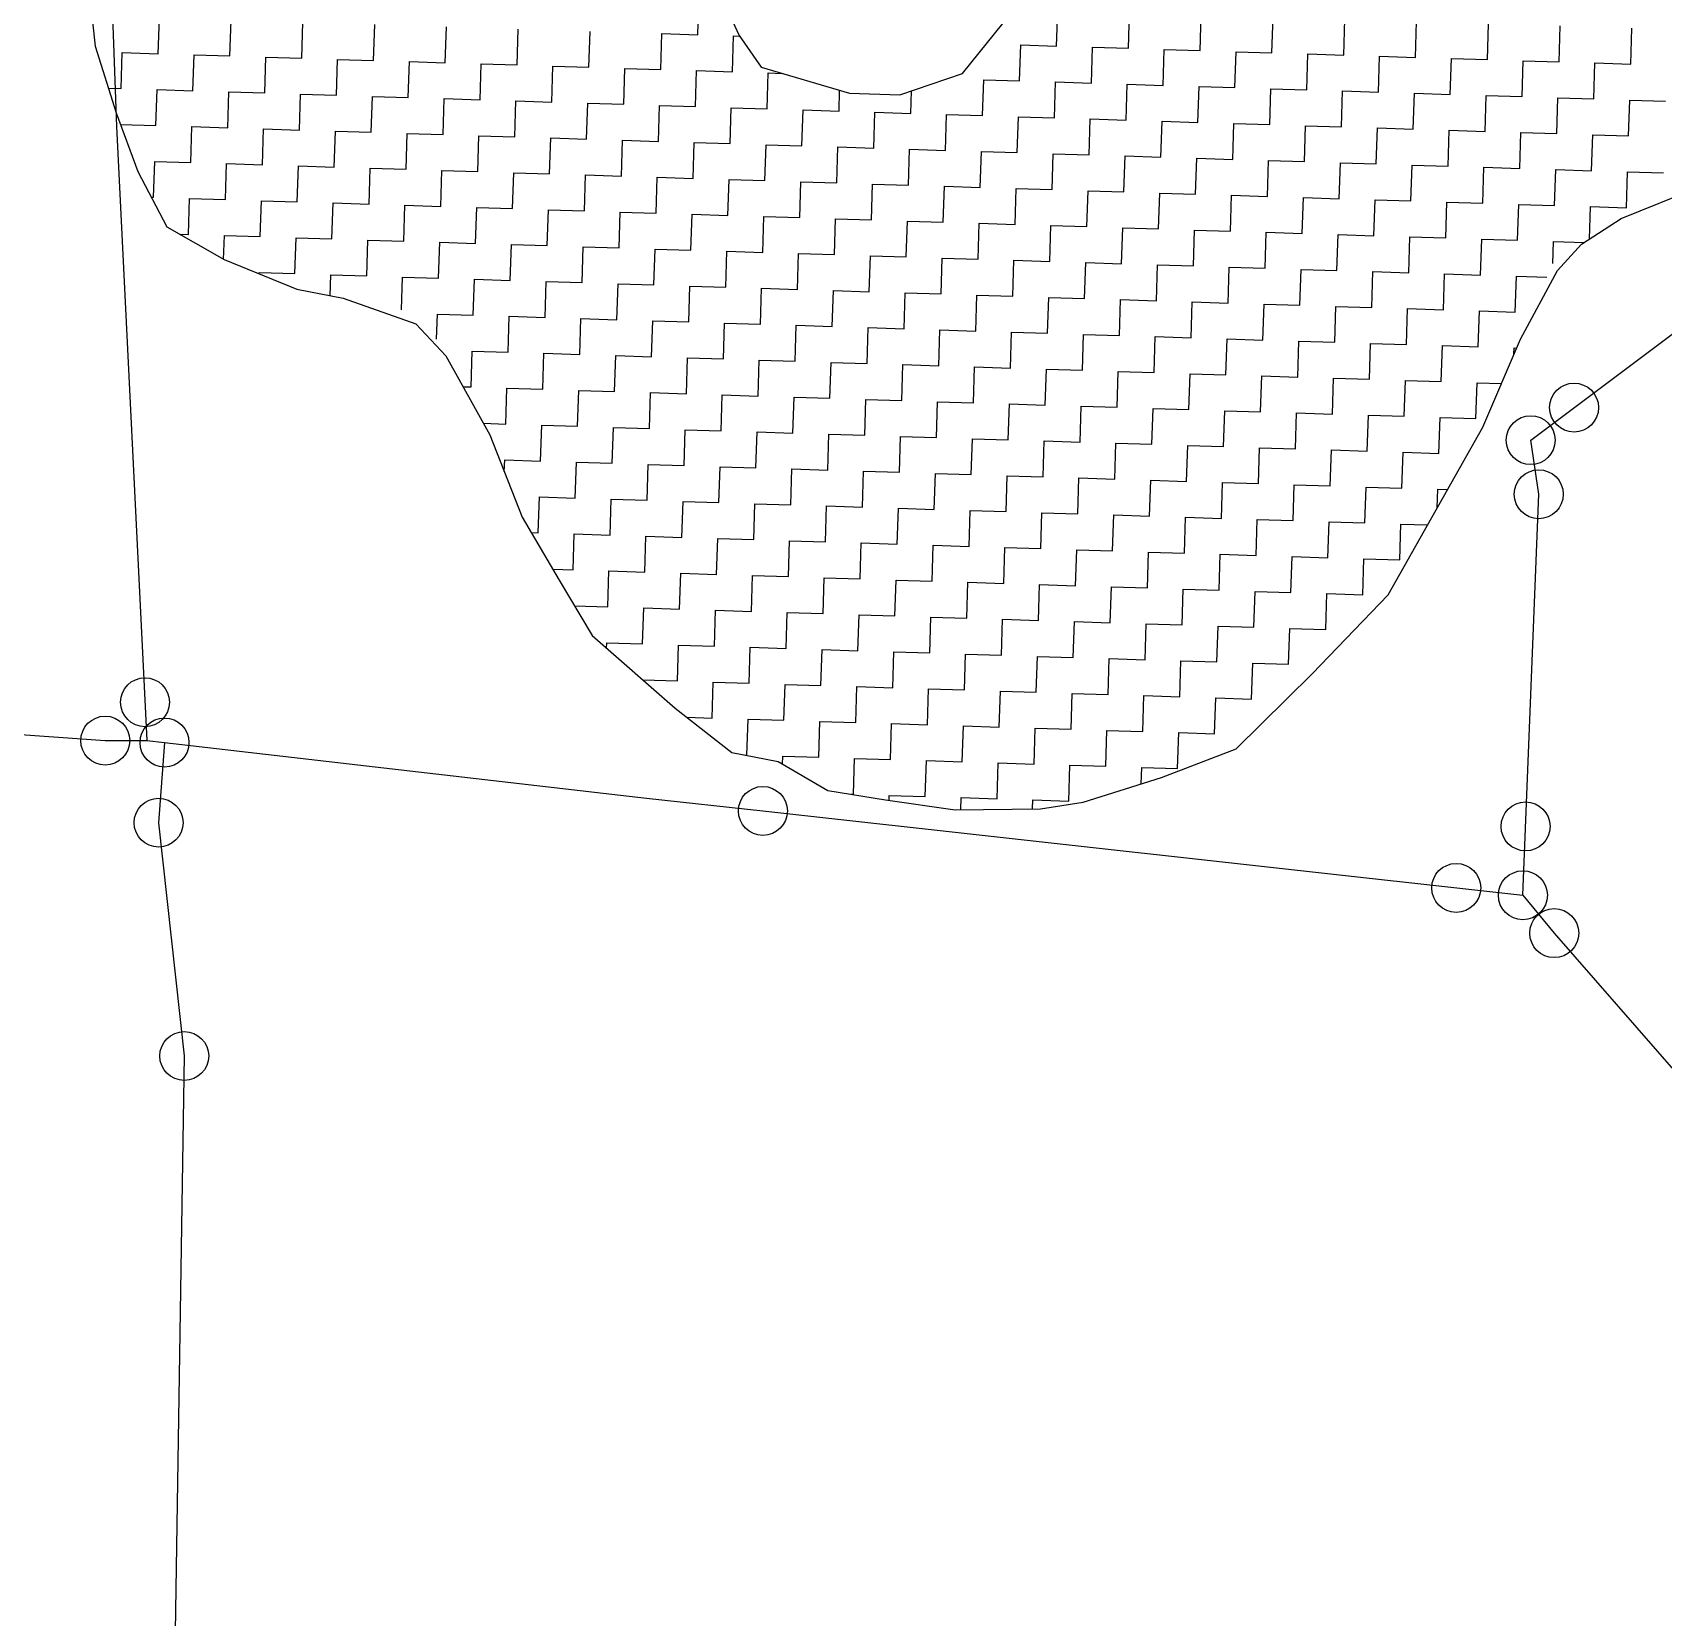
# Model space of a CAD drawing. Header units: metres. Extents: x 289133 to 292218, y 2093453 to 2100632.
# Drawn here: x 290377.6 to 290678.2, y 2096163.6 to 2096455.6 of the extents above; entities that cross this region are included whole.
import ezdxf

# ---------------------------------------------------------------- set-up
doc = ezdxf.new("R2010")
doc.units = ezdxf.units.M
doc.header["$MEASUREMENT"] = 0
doc.layers.add('POLY_HATCH', color=12, linetype='Continuous')
doc.layers.add('POLY_PARCEL', color=6, linetype='Continuous')

msp = doc.modelspace()

# ---------------------------------------------------------------- linework, layer by layer
for centre in [(290661.69, 2096386.53), (290653.7, 2096380.53), (290655.18, 2096370.56), (290398.31, 2096332.23), (290390.98, 2096325.16), (290401.9, 2096324.81), (290400.82, 2096310.04), (290512.19, 2096312.2), (290652.76, 2096309.35), (290639.98, 2096298.02), (290652.26, 2096296.66), (290658.04, 2096289.69), (290405.55, 2096267.05)]:
    msp.add_circle(centre, 4.51)
at = {"layer": 'POLY_HATCH'}
for p, q in [((290503.11, 2096465.24), (290507.79, 2096455.09)), ((290388, 2096463.15), (290389.11, 2096453.11)), ((290549.01, 2096448.08), (290557.94, 2096459.23)), ((290389.11, 2096453.11), (290393.01, 2096440.84)), ((290507.79, 2096455.09), (290511.89, 2096449.25)), ((290511.89, 2096449.25), (290528.18, 2096444.45)), ((290537.46, 2096444.16), (290549.01, 2096448.08)), ((290528.18, 2096444.45), (290537.46, 2096444.16)), ((290393.01, 2096440.84), (290396.96, 2096430.01)), ((290396.96, 2096430.01), (290402.36, 2096419.84)), ((290670.36, 2096421.4), (290693.52, 2096430.68)), ((290402.36, 2096419.84), (290412.88, 2096413.79)), ((290663.07, 2096416.63), (290670.36, 2096421.4)), ((290412.88, 2096413.79), (290426.29, 2096408.37)), ((290658.63, 2096411.77), (290663.07, 2096416.63)), ((290651.8, 2096399.13), (290658.63, 2096411.77)), ((290426.29, 2096408.37), (290434.81, 2096406.67)), ((290434.81, 2096406.67), (290448.24, 2096401.96)), ((290448.24, 2096401.96), (290453.77, 2096396.07)), ((290644.86, 2096382.92), (290651.8, 2096399.13)), ((290453.77, 2096396.07), (290461.89, 2096381.53)), ((290461.89, 2096381.53), (290467.84, 2096366.34)), ((290627.45, 2096352.04), (290644.86, 2096382.92)), ((290467.84, 2096366.34), (290474.62, 2096354.7)), ((290474.62, 2096354.7), (290480.73, 2096344.51)), ((290613.42, 2096337.48), (290627.45, 2096352.04)), ((290480.73, 2096344.51), (290496.03, 2096331.17)), ((290599.4, 2096323.63), (290613.42, 2096337.48)), ((290496.03, 2096331.17), (290506.49, 2096322.98)), ((290585.66, 2096318.35), (290599.4, 2096323.63)), ((290506.49, 2096322.98), (290515.01, 2096321.29)), ((290515.01, 2096321.29), (290524.14, 2096316)), ((290571.23, 2096313.8), (290585.66, 2096318.35)), ((290524.14, 2096316), (290534.8, 2096314.24)), ((290534.8, 2096314.24), (290547.6, 2096312.4)), ((290547.6, 2096312.4), (290563.33, 2096312.62)), ((290563.33, 2096312.62), (290571.23, 2096313.8))]:
    msp.add_line(p, q, dxfattribs=at)
at = {"layer": 'POLY_HATCH', "linetype": 'Continuous'}
for p, q in [((290500.17, 2096455.23), (290500.38, 2096461.85)), ((290566.32, 2096453.15), (290566.53, 2096459.76)), ((290579.55, 2096452.73), (290579.76, 2096459.35)), ((290592.78, 2096452.32), (290592.99, 2096458.93)), ((290400.74, 2096451.74), (290400.95, 2096458.35)), ((290413.97, 2096451.32), (290414.18, 2096457.94)), ((290427.2, 2096450.91), (290427.41, 2096457.52)), ((290440.43, 2096450.49), (290440.64, 2096457.1)), ((290453.66, 2096450.07), (290453.87, 2096456.69)), ((290466.89, 2096449.66), (290467.1, 2096456.27)), ((290480.12, 2096449.24), (290480.33, 2096455.86)), ((290606.02, 2096451.9), (290606.22, 2096458.52)), ((290619.25, 2096451.48), (290619.45, 2096458.1)), ((290632.48, 2096451.07), (290632.68, 2096457.68)), ((290645.71, 2096450.65), (290645.91, 2096457.27)), ((290658.94, 2096450.24), (290659.14, 2096456.85)), ((290672.17, 2096449.82), (290672.37, 2096456.43)), ((290493.35, 2096448.82), (290493.56, 2096455.44)), ((290493.56, 2096455.44), (290500.17, 2096455.23)), ((290506.58, 2096448.41), (290506.79, 2096455.02)), ((290506.79, 2096455.02), (290507.84, 2096454.99)), ((290559.5, 2096446.74), (290559.71, 2096453.36)), ((290559.71, 2096453.36), (290566.32, 2096453.15)), ((290572.73, 2096446.33), (290572.94, 2096452.94)), ((290572.94, 2096452.94), (290579.55, 2096452.73)), ((290393.91, 2096445.33), (290394.12, 2096451.95)), ((290394.12, 2096451.95), (290400.74, 2096451.74)), ((290407.14, 2096444.91), (290407.35, 2096451.53)), ((290407.35, 2096451.53), (290413.97, 2096451.32)), ((290420.37, 2096444.5), (290420.58, 2096451.11)), ((290420.58, 2096451.11), (290427.2, 2096450.91)), ((290433.61, 2096444.08), (290433.81, 2096450.7)), ((290433.81, 2096450.7), (290440.43, 2096450.49)), ((290446.84, 2096443.67), (290447.04, 2096450.28)), ((290447.04, 2096450.28), (290453.66, 2096450.07)), ((290460.07, 2096443.25), (290460.27, 2096449.86)), ((290460.27, 2096449.86), (290466.89, 2096449.66)), ((290585.96, 2096445.91), (290586.17, 2096452.53)), ((290586.17, 2096452.53), (290592.78, 2096452.32)), ((290599.19, 2096445.49), (290599.4, 2096452.11)), ((290599.4, 2096452.11), (290606.02, 2096451.9)), ((290612.42, 2096445.08), (290612.63, 2096451.69)), ((290612.63, 2096451.69), (290619.25, 2096451.48)), ((290625.65, 2096444.66), (290625.86, 2096451.28)), ((290625.86, 2096451.28), (290632.48, 2096451.07)), ((290638.88, 2096444.25), (290639.09, 2096450.86)), ((290639.09, 2096450.86), (290645.71, 2096450.65)), ((290652.11, 2096443.83), (290652.32, 2096450.44)), ((290652.32, 2096450.44), (290658.94, 2096450.24)), ((290665.34, 2096443.41), (290665.55, 2096450.03)), ((290665.55, 2096450.03), (290672.17, 2096449.82)), ((290473.3, 2096442.83), (290473.5, 2096449.45)), ((290473.5, 2096449.45), (290480.12, 2096449.24)), ((290486.53, 2096442.42), (290486.73, 2096449.03)), ((290486.73, 2096449.03), (290493.35, 2096448.82)), ((290499.76, 2096442), (290499.96, 2096448.62)), ((290499.96, 2096448.62), (290506.58, 2096448.41)), ((290512.99, 2096441.58), (290513.19, 2096448.2)), ((290513.19, 2096448.2), (290515.72, 2096448.12)), ((290552.68, 2096440.34), (290552.89, 2096446.95)), ((290552.89, 2096446.95), (290559.5, 2096446.74)), ((290391.56, 2096445.4), (290393.91, 2096445.33)), ((290400.32, 2096438.51), (290400.53, 2096445.12)), ((290400.53, 2096445.12), (290407.14, 2096444.91)), ((290413.55, 2096438.09), (290413.76, 2096444.71)), ((290413.76, 2096444.71), (290420.37, 2096444.5)), ((290426.78, 2096437.67), (290426.99, 2096444.29)), ((290426.99, 2096444.29), (290433.61, 2096444.08)), ((290440.01, 2096437.26), (290440.22, 2096443.87)), ((290440.22, 2096443.87), (290446.84, 2096443.67)), ((290526.22, 2096441.17), (290526.34, 2096444.99)), ((290539.45, 2096440.75), (290539.58, 2096444.88)), ((290565.91, 2096439.92), (290566.12, 2096446.53)), ((290566.12, 2096446.53), (290572.73, 2096446.33)), ((290579.14, 2096439.5), (290579.35, 2096446.12)), ((290579.35, 2096446.12), (290585.96, 2096445.91)), ((290592.37, 2096439.09), (290592.58, 2096445.7)), ((290592.58, 2096445.7), (290599.19, 2096445.49)), ((290605.6, 2096438.67), (290605.81, 2096445.29)), ((290605.81, 2096445.29), (290612.42, 2096445.08)), ((290618.83, 2096438.25), (290619.04, 2096444.87)), ((290619.04, 2096444.87), (290625.65, 2096444.66)), ((290632.06, 2096437.84), (290632.27, 2096444.45)), ((290632.27, 2096444.45), (290638.88, 2096444.25)), ((290645.29, 2096437.42), (290645.5, 2096444.04)), ((290645.5, 2096444.04), (290652.11, 2096443.83)), ((290453.24, 2096436.84), (290453.45, 2096443.46)), ((290453.45, 2096443.46), (290460.07, 2096443.25)), ((290466.47, 2096436.43), (290466.68, 2096443.04)), ((290466.68, 2096443.04), (290473.3, 2096442.83)), ((290479.7, 2096436.01), (290479.91, 2096442.63)), ((290479.91, 2096442.63), (290486.53, 2096442.42)), ((290492.93, 2096435.59), (290493.14, 2096442.21)), ((290493.14, 2096442.21), (290499.76, 2096442)), ((290506.16, 2096435.18), (290506.37, 2096441.79)), ((290506.37, 2096441.79), (290512.99, 2096441.58)), ((290519.39, 2096434.76), (290519.6, 2096441.38)), ((290519.6, 2096441.38), (290526.22, 2096441.17)), ((290532.62, 2096434.34), (290532.83, 2096440.96)), ((290532.83, 2096440.96), (290539.45, 2096440.75)), ((290658.52, 2096437.01), (290658.73, 2096443.62)), ((290658.73, 2096443.62), (290665.34, 2096443.41)), ((290671.75, 2096436.59), (290671.96, 2096443.2)), ((290671.96, 2096443.2), (290678.57, 2096443)), ((290393.79, 2096438.71), (290400.32, 2096438.51)), ((290406.73, 2096431.68), (290406.94, 2096438.3)), ((290406.94, 2096438.3), (290413.55, 2096438.09)), ((290419.96, 2096431.27), (290420.17, 2096437.88)), ((290420.17, 2096437.88), (290426.78, 2096437.67)), ((290545.85, 2096433.93), (290546.06, 2096440.54)), ((290546.06, 2096440.54), (290552.68, 2096440.34)), ((290559.08, 2096433.51), (290559.29, 2096440.13)), ((290559.29, 2096440.13), (290565.91, 2096439.92)), ((290572.32, 2096433.1), (290572.52, 2096439.71)), ((290572.52, 2096439.71), (290579.14, 2096439.5)), ((290585.55, 2096432.68), (290585.75, 2096439.29)), ((290585.75, 2096439.29), (290592.37, 2096439.09)), ((290598.78, 2096432.26), (290598.98, 2096438.88)), ((290598.98, 2096438.88), (290605.6, 2096438.67)), ((290612.01, 2096431.85), (290612.21, 2096438.46)), ((290612.21, 2096438.46), (290618.83, 2096438.25)), ((290625.24, 2096431.43), (290625.44, 2096438.05)), ((290625.44, 2096438.05), (290632.06, 2096437.84)), ((290433.19, 2096430.85), (290433.4, 2096437.47)), ((290433.4, 2096437.47), (290440.01, 2096437.26)), ((290446.42, 2096430.44), (290446.63, 2096437.05)), ((290446.63, 2096437.05), (290453.24, 2096436.84)), ((290459.65, 2096430.02), (290459.86, 2096436.63)), ((290459.86, 2096436.63), (290466.47, 2096436.43)), ((290472.88, 2096429.6), (290473.09, 2096436.22)), ((290473.09, 2096436.22), (290479.7, 2096436.01)), ((290486.11, 2096429.19), (290486.32, 2096435.8)), ((290486.32, 2096435.8), (290492.93, 2096435.59)), ((290499.34, 2096428.77), (290499.55, 2096435.39)), ((290499.55, 2096435.39), (290506.16, 2096435.18)), ((290512.57, 2096428.35), (290512.78, 2096434.97)), ((290512.78, 2096434.97), (290519.39, 2096434.76)), ((290638.47, 2096431.01), (290638.67, 2096437.63)), ((290638.67, 2096437.63), (290645.29, 2096437.42)), ((290651.7, 2096430.6), (290651.91, 2096437.21)), ((290651.91, 2096437.21), (290658.52, 2096437.01)), ((290664.93, 2096430.18), (290665.14, 2096436.8)), ((290665.14, 2096436.8), (290671.75, 2096436.59)), ((290399.9, 2096425.28), (290400.11, 2096431.89)), ((290400.11, 2096431.89), (290406.73, 2096431.68)), ((290525.8, 2096427.94), (290526.01, 2096434.55)), ((290526.01, 2096434.55), (290532.62, 2096434.34)), ((290539.03, 2096427.52), (290539.24, 2096434.14)), ((290539.24, 2096434.14), (290545.85, 2096433.93)), ((290552.26, 2096427.11), (290552.47, 2096433.72)), ((290552.47, 2096433.72), (290559.08, 2096433.51)), ((290565.49, 2096426.69), (290565.7, 2096433.3)), ((290565.7, 2096433.3), (290572.32, 2096433.1)), ((290578.72, 2096426.27), (290578.93, 2096432.89)), ((290578.93, 2096432.89), (290585.55, 2096432.68)), ((290591.95, 2096425.86), (290592.16, 2096432.47)), ((290592.16, 2096432.47), (290598.78, 2096432.26)), ((290605.18, 2096425.44), (290605.39, 2096432.06)), ((290605.39, 2096432.06), (290612.01, 2096431.85)), ((290413.14, 2096424.86), (290413.34, 2096431.48)), ((290413.34, 2096431.48), (290419.96, 2096431.27)), ((290426.37, 2096424.44), (290426.57, 2096431.06)), ((290426.57, 2096431.06), (290433.19, 2096430.85)), ((290439.6, 2096424.03), (290439.8, 2096430.64)), ((290439.8, 2096430.64), (290446.42, 2096430.44)), ((290452.83, 2096423.61), (290453.03, 2096430.23)), ((290453.03, 2096430.23), (290459.65, 2096430.02)), ((290466.06, 2096423.2), (290466.26, 2096429.81)), ((290466.26, 2096429.81), (290472.88, 2096429.6)), ((290479.29, 2096422.78), (290479.49, 2096429.39)), ((290479.49, 2096429.39), (290486.11, 2096429.19)), ((290492.52, 2096422.36), (290492.73, 2096428.98)), ((290492.73, 2096428.98), (290499.34, 2096428.77)), ((290618.41, 2096425.02), (290618.62, 2096431.64)), ((290618.62, 2096431.64), (290625.24, 2096431.43)), ((290631.64, 2096424.61), (290631.85, 2096431.22)), ((290631.85, 2096431.22), (290638.47, 2096431.01)), ((290644.87, 2096424.19), (290645.08, 2096430.81)), ((290645.08, 2096430.81), (290651.7, 2096430.6)), ((290658.1, 2096423.78), (290658.31, 2096430.39)), ((290658.31, 2096430.39), (290664.93, 2096430.18)), ((290671.33, 2096423.36), (290671.54, 2096429.97)), ((290671.54, 2096429.97), (290678.16, 2096429.77)), ((290505.75, 2096421.95), (290505.96, 2096428.56)), ((290505.96, 2096428.56), (290512.57, 2096428.35)), ((290518.98, 2096421.53), (290519.19, 2096428.15)), ((290519.19, 2096428.15), (290525.8, 2096427.94)), ((290532.21, 2096421.11), (290532.42, 2096427.73)), ((290532.42, 2096427.73), (290539.03, 2096427.52)), ((290545.44, 2096420.7), (290545.65, 2096427.31)), ((290545.65, 2096427.31), (290552.26, 2096427.11)), ((290558.67, 2096420.28), (290558.88, 2096426.9)), ((290558.88, 2096426.9), (290565.49, 2096426.69)), ((290571.9, 2096419.87), (290572.11, 2096426.48)), ((290572.11, 2096426.48), (290578.72, 2096426.27)), ((290585.13, 2096419.45), (290585.34, 2096426.06)), ((290585.34, 2096426.06), (290591.95, 2096425.86)), ((290399.46, 2096425.29), (290399.9, 2096425.28)), ((290406.31, 2096418.45), (290406.52, 2096425.07)), ((290406.52, 2096425.07), (290413.14, 2096424.86)), ((290419.54, 2096418.04), (290419.75, 2096424.65)), ((290419.75, 2096424.65), (290426.37, 2096424.44)), ((290432.77, 2096417.62), (290432.98, 2096424.24)), ((290432.98, 2096424.24), (290439.6, 2096424.03)), ((290446, 2096417.21), (290446.21, 2096423.82)), ((290446.21, 2096423.82), (290452.83, 2096423.61)), ((290459.23, 2096416.79), (290459.44, 2096423.4)), ((290459.44, 2096423.4), (290466.06, 2096423.2)), ((290472.46, 2096416.37), (290472.67, 2096422.99)), ((290472.67, 2096422.99), (290479.29, 2096422.78)), ((290598.36, 2096419.03), (290598.57, 2096425.65)), ((290598.57, 2096425.65), (290605.18, 2096425.44)), ((290611.59, 2096418.62), (290611.8, 2096425.23)), ((290611.8, 2096425.23), (290618.41, 2096425.02)), ((290624.82, 2096418.2), (290625.03, 2096424.82)), ((290625.03, 2096424.82), (290631.64, 2096424.61)), ((290638.05, 2096417.78), (290638.26, 2096424.4)), ((290638.26, 2096424.4), (290644.87, 2096424.19)), ((290651.28, 2096417.37), (290651.49, 2096423.98)), ((290651.49, 2096423.98), (290658.1, 2096423.78)), ((290664.53, 2096417.59), (290664.72, 2096423.57)), ((290664.72, 2096423.57), (290671.33, 2096423.36)), ((290485.69, 2096415.96), (290485.9, 2096422.57)), ((290485.9, 2096422.57), (290492.52, 2096422.36)), ((290498.92, 2096415.54), (290499.13, 2096422.16)), ((290499.13, 2096422.16), (290505.75, 2096421.95)), ((290512.15, 2096415.12), (290512.36, 2096421.74)), ((290512.36, 2096421.74), (290518.98, 2096421.53)), ((290525.38, 2096414.71), (290525.59, 2096421.32)), ((290525.59, 2096421.32), (290532.21, 2096421.11)), ((290538.61, 2096414.29), (290538.82, 2096420.91)), ((290538.82, 2096420.91), (290545.44, 2096420.7)), ((290551.85, 2096413.87), (290552.05, 2096420.49)), ((290552.05, 2096420.49), (290558.67, 2096420.28)), ((290565.08, 2096413.46), (290565.28, 2096420.07)), ((290565.28, 2096420.07), (290571.9, 2096419.87)), ((290404.67, 2096418.51), (290406.31, 2096418.45)), ((290412.79, 2096413.84), (290412.93, 2096418.25)), ((290412.93, 2096418.25), (290419.54, 2096418.04)), ((290425.95, 2096411.21), (290426.16, 2096417.83)), ((290426.16, 2096417.83), (290432.77, 2096417.62)), ((290439.18, 2096410.8), (290439.39, 2096417.41)), ((290439.39, 2096417.41), (290446, 2096417.21)), ((290452.41, 2096410.38), (290452.62, 2096417)), ((290452.62, 2096417), (290459.23, 2096416.79)), ((290578.31, 2096413.04), (290578.51, 2096419.66)), ((290578.51, 2096419.66), (290585.13, 2096419.45)), ((290591.54, 2096412.63), (290591.74, 2096419.24)), ((290591.74, 2096419.24), (290598.36, 2096419.03)), ((290604.77, 2096412.21), (290604.97, 2096418.83)), ((290604.97, 2096418.83), (290611.59, 2096418.62)), ((290618, 2096411.79), (290618.2, 2096418.41)), ((290618.2, 2096418.41), (290624.82, 2096418.2)), ((290631.23, 2096411.38), (290631.44, 2096417.99)), ((290631.44, 2096417.99), (290638.05, 2096417.78)), ((290644.46, 2096410.96), (290644.67, 2096417.58)), ((290644.67, 2096417.58), (290651.28, 2096417.37)), ((290657.77, 2096413.07), (290657.9, 2096417.16)), ((290657.9, 2096417.16), (290663.6, 2096416.98)), ((290465.64, 2096409.97), (290465.85, 2096416.58)), ((290465.85, 2096416.58), (290472.46, 2096416.37)), ((290478.87, 2096409.55), (290479.08, 2096416.16)), ((290479.08, 2096416.16), (290485.69, 2096415.96)), ((290492.1, 2096409.13), (290492.31, 2096415.75)), ((290492.31, 2096415.75), (290498.92, 2096415.54)), ((290505.33, 2096408.72), (290505.54, 2096415.33)), ((290505.54, 2096415.33), (290512.15, 2096415.12)), ((290518.56, 2096408.3), (290518.77, 2096414.92)), ((290518.77, 2096414.92), (290525.38, 2096414.71)), ((290531.79, 2096407.88), (290532, 2096414.5)), ((290532, 2096414.5), (290538.61, 2096414.29)), ((290545.02, 2096407.47), (290545.23, 2096414.08)), ((290545.23, 2096414.08), (290551.85, 2096413.87)), ((290558.25, 2096407.05), (290558.46, 2096413.67)), ((290558.46, 2096413.67), (290565.08, 2096413.46)), ((290419.33, 2096411.42), (290425.95, 2096411.21)), ((290419.33, 2096411.18), (290419.33, 2096411.42)), ((290432.44, 2096407.14), (290432.56, 2096411.01)), ((290432.56, 2096411.01), (290439.18, 2096410.8)), ((290571.48, 2096406.64), (290571.69, 2096413.25)), ((290571.69, 2096413.25), (290578.31, 2096413.04)), ((290584.71, 2096406.22), (290584.92, 2096412.83)), ((290584.92, 2096412.83), (290591.54, 2096412.63)), ((290597.94, 2096405.8), (290598.15, 2096412.42)), ((290598.15, 2096412.42), (290604.77, 2096412.21)), ((290611.17, 2096405.39), (290611.38, 2096412)), ((290611.38, 2096412), (290618, 2096411.79)), ((290624.4, 2096404.97), (290624.61, 2096411.59)), ((290624.61, 2096411.59), (290631.23, 2096411.38)), ((290637.63, 2096404.55), (290637.84, 2096411.17)), ((290637.84, 2096411.17), (290644.46, 2096410.96)), ((290650.86, 2096404.14), (290651.07, 2096410.75)), ((290651.07, 2096410.75), (290656.7, 2096410.58)), ((290445.6, 2096404.52), (290445.79, 2096410.59)), ((290445.79, 2096410.59), (290452.41, 2096410.38)), ((290458.82, 2096403.56), (290459.02, 2096410.17)), ((290459.02, 2096410.17), (290465.64, 2096409.97)), ((290472.05, 2096403.14), (290472.26, 2096409.76)), ((290472.26, 2096409.76), (290478.87, 2096409.55)), ((290485.28, 2096402.73), (290485.49, 2096409.34)), ((290485.49, 2096409.34), (290492.1, 2096409.13)), ((290498.51, 2096402.31), (290498.72, 2096408.92)), ((290498.72, 2096408.92), (290505.33, 2096408.72)), ((290511.74, 2096401.89), (290511.95, 2096408.51)), ((290511.95, 2096408.51), (290518.56, 2096408.3)), ((290524.97, 2096401.48), (290525.18, 2096408.09)), ((290525.18, 2096408.09), (290531.79, 2096407.88)), ((290538.2, 2096401.06), (290538.41, 2096407.68)), ((290538.41, 2096407.68), (290545.02, 2096407.47)), ((290551.43, 2096400.64), (290551.64, 2096407.26)), ((290551.64, 2096407.26), (290558.25, 2096407.05)), ((290564.66, 2096400.23), (290564.87, 2096406.84)), ((290564.87, 2096406.84), (290571.48, 2096406.64)), ((290577.89, 2096399.81), (290578.1, 2096406.43)), ((290578.1, 2096406.43), (290584.71, 2096406.22)), ((290591.12, 2096399.4), (290591.33, 2096406.01)), ((290591.33, 2096406.01), (290597.94, 2096405.8)), ((290604.35, 2096398.98), (290604.56, 2096405.59)), ((290604.56, 2096405.59), (290611.17, 2096405.39)), ((290617.58, 2096398.56), (290617.79, 2096405.18)), ((290617.79, 2096405.18), (290624.4, 2096404.97)), ((290630.81, 2096398.15), (290631.02, 2096404.76)), ((290631.02, 2096404.76), (290637.63, 2096404.55)), ((290452.06, 2096399.14), (290452.2, 2096403.77)), ((290452.2, 2096403.77), (290458.82, 2096403.56)), ((290465.22, 2096396.74), (290465.43, 2096403.35)), ((290465.43, 2096403.35), (290472.05, 2096403.14)), ((290478.45, 2096396.32), (290478.66, 2096402.93)), ((290478.66, 2096402.93), (290485.28, 2096402.73)), ((290491.68, 2096395.9), (290491.89, 2096402.52)), ((290491.89, 2096402.52), (290498.51, 2096402.31)), ((290504.91, 2096395.49), (290505.12, 2096402.1)), ((290505.12, 2096402.1), (290511.74, 2096401.89)), ((290518.15, 2096395.07), (290518.35, 2096401.69)), ((290518.35, 2096401.69), (290524.97, 2096401.48)), ((290644.04, 2096397.73), (290644.25, 2096404.35)), ((290644.25, 2096404.35), (290650.86, 2096404.14)), ((290531.38, 2096394.65), (290531.58, 2096401.27)), ((290531.58, 2096401.27), (290538.2, 2096401.06)), ((290544.61, 2096394.24), (290544.81, 2096400.85)), ((290544.81, 2096400.85), (290551.43, 2096400.64)), ((290557.84, 2096393.82), (290558.04, 2096400.44)), ((290558.04, 2096400.44), (290564.66, 2096400.23)), ((290571.07, 2096393.41), (290571.27, 2096400.02)), ((290571.27, 2096400.02), (290577.89, 2096399.81)), ((290584.3, 2096392.99), (290584.5, 2096399.6)), ((290584.5, 2096399.6), (290591.12, 2096399.4)), ((290597.53, 2096392.57), (290597.74, 2096399.19)), ((290597.74, 2096399.19), (290604.35, 2096398.98)), ((290610.76, 2096392.16), (290610.97, 2096398.77)), ((290610.97, 2096398.77), (290617.58, 2096398.56)), ((290458.4, 2096390.33), (290458.61, 2096396.94)), ((290458.61, 2096396.94), (290465.22, 2096396.74)), ((290471.63, 2096389.91), (290471.84, 2096396.53)), ((290471.84, 2096396.53), (290478.45, 2096396.32)), ((290484.86, 2096389.5), (290485.07, 2096396.11)), ((290485.07, 2096396.11), (290491.68, 2096395.9)), ((290498.09, 2096389.08), (290498.3, 2096395.69)), ((290498.3, 2096395.69), (290504.91, 2096395.49)), ((290623.99, 2096391.74), (290624.2, 2096398.36)), ((290624.2, 2096398.36), (290630.81, 2096398.15)), ((290637.22, 2096391.32), (290637.43, 2096397.94)), ((290637.43, 2096397.94), (290644.04, 2096397.73)), ((290650.62, 2096396.38), (290650.66, 2096397.52)), ((290650.66, 2096397.52), (290651.1, 2096397.51)), ((290511.32, 2096388.66), (290511.53, 2096395.28)), ((290511.53, 2096395.28), (290518.15, 2096395.07)), ((290524.55, 2096388.25), (290524.76, 2096394.86)), ((290524.76, 2096394.86), (290531.38, 2096394.65)), ((290537.78, 2096387.83), (290537.99, 2096394.45)), ((290537.99, 2096394.45), (290544.61, 2096394.24)), ((290551.01, 2096387.41), (290551.22, 2096394.03)), ((290551.22, 2096394.03), (290557.84, 2096393.82)), ((290564.24, 2096387), (290564.45, 2096393.61)), ((290564.45, 2096393.61), (290571.07, 2096393.41)), ((290577.47, 2096386.58), (290577.68, 2096393.2)), ((290577.68, 2096393.2), (290584.3, 2096392.99)), ((290590.7, 2096386.17), (290590.91, 2096392.78)), ((290590.91, 2096392.78), (290597.53, 2096392.57)), ((290456.95, 2096390.37), (290458.4, 2096390.33)), ((290464.81, 2096383.5), (290465.02, 2096390.12)), ((290465.02, 2096390.12), (290471.63, 2096389.91)), ((290478.04, 2096383.09), (290478.25, 2096389.7)), ((290478.25, 2096389.7), (290484.86, 2096389.5)), ((290603.93, 2096385.75), (290604.14, 2096392.36)), ((290604.14, 2096392.36), (290610.76, 2096392.16)), ((290617.16, 2096385.33), (290617.37, 2096391.95)), ((290617.37, 2096391.95), (290623.99, 2096391.74)), ((290630.39, 2096384.92), (290630.6, 2096391.53)), ((290630.6, 2096391.53), (290637.22, 2096391.32)), ((290643.62, 2096384.5), (290643.83, 2096391.12)), ((290643.83, 2096391.12), (290648.31, 2096390.97)), ((290491.27, 2096382.67), (290491.48, 2096389.29)), ((290491.48, 2096389.29), (290498.09, 2096389.08)), ((290504.5, 2096382.26), (290504.71, 2096388.87)), ((290504.71, 2096388.87), (290511.32, 2096388.66)), ((290517.73, 2096381.84), (290517.94, 2096388.46)), ((290517.94, 2096388.46), (290524.55, 2096388.25)), ((290530.96, 2096381.42), (290531.17, 2096388.04)), ((290531.17, 2096388.04), (290537.78, 2096387.83)), ((290544.19, 2096381.01), (290544.4, 2096387.62)), ((290544.4, 2096387.62), (290551.01, 2096387.41)), ((290557.42, 2096380.59), (290557.63, 2096387.21)), ((290557.63, 2096387.21), (290564.24, 2096387)), ((290570.65, 2096380.17), (290570.86, 2096386.79)), ((290570.86, 2096386.79), (290577.47, 2096386.58)), ((290460.71, 2096383.63), (290464.81, 2096383.5)), ((290583.88, 2096379.76), (290584.09, 2096386.37)), ((290584.09, 2096386.37), (290590.7, 2096386.17)), ((290597.11, 2096379.34), (290597.32, 2096385.96)), ((290597.32, 2096385.96), (290603.93, 2096385.75)), ((290610.34, 2096378.93), (290610.55, 2096385.54)), ((290610.55, 2096385.54), (290617.16, 2096385.33)), ((290623.57, 2096378.51), (290623.78, 2096385.12)), ((290623.78, 2096385.12), (290630.39, 2096384.92)), ((290636.8, 2096378.09), (290637.01, 2096384.71)), ((290637.01, 2096384.71), (290643.62, 2096384.5)), ((290471.21, 2096376.68), (290471.42, 2096383.3)), ((290471.42, 2096383.3), (290478.04, 2096383.09)), ((290484.44, 2096376.27), (290484.65, 2096382.88)), ((290484.65, 2096382.88), (290491.27, 2096382.67)), ((290497.68, 2096375.85), (290497.88, 2096382.46)), ((290497.88, 2096382.46), (290504.5, 2096382.26)), ((290510.91, 2096375.43), (290511.11, 2096382.05)), ((290511.11, 2096382.05), (290517.73, 2096381.84)), ((290524.14, 2096375.02), (290524.34, 2096381.63)), ((290524.34, 2096381.63), (290530.96, 2096381.42)), ((290537.37, 2096374.6), (290537.57, 2096381.22)), ((290537.57, 2096381.22), (290544.19, 2096381.01)), ((290550.6, 2096374.18), (290550.8, 2096380.8)), ((290550.8, 2096380.8), (290557.42, 2096380.59)), ((290563.83, 2096373.77), (290564.03, 2096380.38)), ((290564.03, 2096380.38), (290570.65, 2096380.17)), ((290577.06, 2096373.35), (290577.27, 2096379.97)), ((290577.27, 2096379.97), (290583.88, 2096379.76)), ((290590.29, 2096372.94), (290590.5, 2096379.55)), ((290590.5, 2096379.55), (290597.11, 2096379.34)), ((290603.52, 2096372.52), (290603.73, 2096379.13)), ((290603.73, 2096379.13), (290610.34, 2096378.93)), ((290616.75, 2096372.1), (290616.96, 2096378.72)), ((290616.96, 2096378.72), (290623.57, 2096378.51)), ((290629.98, 2096371.69), (290630.19, 2096378.3)), ((290630.19, 2096378.3), (290636.8, 2096378.09)), ((290464.53, 2096374.78), (290464.6, 2096376.89)), ((290464.6, 2096376.89), (290471.21, 2096376.68)), ((290477.62, 2096369.86), (290477.83, 2096376.47)), ((290477.83, 2096376.47), (290484.44, 2096376.27)), ((290490.85, 2096369.44), (290491.06, 2096376.06)), ((290491.06, 2096376.06), (290497.68, 2096375.85)), ((290504.08, 2096369.03), (290504.29, 2096375.64)), ((290504.29, 2096375.64), (290510.91, 2096375.43)), ((290517.31, 2096368.61), (290517.52, 2096375.22)), ((290517.52, 2096375.22), (290524.14, 2096375.02)), ((290530.54, 2096368.19), (290530.75, 2096374.81)), ((290530.75, 2096374.81), (290537.37, 2096374.6)), ((290543.77, 2096367.78), (290543.98, 2096374.39)), ((290543.98, 2096374.39), (290550.6, 2096374.18)), ((290557, 2096367.36), (290557.21, 2096373.98)), ((290557.21, 2096373.98), (290563.83, 2096373.77)), ((290570.23, 2096366.94), (290570.44, 2096373.56)), ((290570.44, 2096373.56), (290577.06, 2096373.35)), ((290583.46, 2096366.53), (290583.67, 2096373.14)), ((290583.67, 2096373.14), (290590.29, 2096372.94)), ((290596.69, 2096366.11), (290596.9, 2096372.73)), ((290596.9, 2096372.73), (290603.52, 2096372.52)), ((290609.92, 2096365.7), (290610.13, 2096372.31)), ((290610.13, 2096372.31), (290616.75, 2096372.1)), ((290623.15, 2096365.28), (290623.36, 2096371.89)), ((290623.36, 2096371.89), (290629.98, 2096371.69)), ((290470.8, 2096363.45), (290471.01, 2096370.07)), ((290471.01, 2096370.07), (290477.62, 2096369.86)), ((290484.03, 2096363.04), (290484.24, 2096369.65)), ((290484.24, 2096369.65), (290490.85, 2096369.44)), ((290497.26, 2096362.62), (290497.47, 2096369.23)), ((290497.47, 2096369.23), (290504.08, 2096369.03)), ((290510.49, 2096362.2), (290510.7, 2096368.82)), ((290510.7, 2096368.82), (290517.31, 2096368.61)), ((290636.49, 2096368.07), (290636.59, 2096371.48)), ((290636.59, 2096371.48), (290638.38, 2096371.42)), ((290523.72, 2096361.79), (290523.93, 2096368.4)), ((290523.93, 2096368.4), (290530.54, 2096368.19)), ((290536.95, 2096361.37), (290537.16, 2096367.99)), ((290537.16, 2096367.99), (290543.77, 2096367.78)), ((290550.18, 2096360.95), (290550.39, 2096367.57)), ((290550.39, 2096367.57), (290557, 2096367.36)), ((290563.41, 2096360.54), (290563.62, 2096367.15)), ((290563.62, 2096367.15), (290570.23, 2096366.94)), ((290576.64, 2096360.12), (290576.85, 2096366.74)), ((290576.85, 2096366.74), (290583.46, 2096366.53)), ((290589.87, 2096359.7), (290590.08, 2096366.32)), ((290590.08, 2096366.32), (290596.69, 2096366.11)), ((290603.1, 2096359.29), (290603.31, 2096365.9)), ((290603.31, 2096365.9), (290609.92, 2096365.7)), ((290469.5, 2096363.49), (290470.8, 2096363.45)), ((290477.21, 2096356.63), (290477.41, 2096363.24)), ((290477.41, 2096363.24), (290484.03, 2096363.04)), ((290490.44, 2096356.21), (290490.64, 2096362.83)), ((290490.64, 2096362.83), (290497.26, 2096362.62)), ((290616.33, 2096358.87), (290616.54, 2096365.49)), ((290616.54, 2096365.49), (290623.15, 2096365.28)), ((290629.56, 2096358.46), (290629.77, 2096365.07)), ((290629.77, 2096365.07), (290634.71, 2096364.92)), ((290503.67, 2096355.8), (290503.87, 2096362.41)), ((290503.87, 2096362.41), (290510.49, 2096362.2)), ((290516.9, 2096355.38), (290517.1, 2096361.99)), ((290517.1, 2096361.99), (290523.72, 2096361.79)), ((290530.13, 2096354.96), (290530.33, 2096361.58)), ((290530.33, 2096361.58), (290536.95, 2096361.37)), ((290543.36, 2096354.55), (290543.57, 2096361.16)), ((290543.57, 2096361.16), (290550.18, 2096360.95)), ((290556.59, 2096354.13), (290556.8, 2096360.75)), ((290556.8, 2096360.75), (290563.41, 2096360.54)), ((290569.82, 2096353.71), (290570.03, 2096360.33)), ((290570.03, 2096360.33), (290576.64, 2096360.12)), ((290583.05, 2096353.3), (290583.26, 2096359.91)), ((290583.26, 2096359.91), (290589.87, 2096359.7)), ((290473.43, 2096356.75), (290477.21, 2096356.63)), ((290596.28, 2096352.88), (290596.49, 2096359.5)), ((290596.49, 2096359.5), (290603.1, 2096359.29)), ((290609.51, 2096352.47), (290609.72, 2096359.08)), ((290609.72, 2096359.08), (290616.33, 2096358.87)), ((290622.74, 2096352.05), (290622.95, 2096358.66)), ((290622.95, 2096358.66), (290629.56, 2096358.46)), ((290483.61, 2096349.8), (290483.82, 2096356.42)), ((290483.82, 2096356.42), (290490.44, 2096356.21)), ((290496.84, 2096349.39), (290497.05, 2096356)), ((290497.05, 2096356), (290503.67, 2096355.8)), ((290510.07, 2096348.97), (290510.28, 2096355.59)), ((290510.28, 2096355.59), (290516.9, 2096355.38)), ((290523.3, 2096348.56), (290523.51, 2096355.17)), ((290523.51, 2096355.17), (290530.13, 2096354.96)), ((290536.53, 2096348.14), (290536.74, 2096354.75)), ((290536.74, 2096354.75), (290543.36, 2096354.55)), ((290549.76, 2096347.72), (290549.97, 2096354.34)), ((290549.97, 2096354.34), (290556.59, 2096354.13)), ((290562.99, 2096347.31), (290563.2, 2096353.92)), ((290563.2, 2096353.92), (290569.82, 2096353.71)), ((290576.22, 2096346.89), (290576.43, 2096353.51)), ((290576.43, 2096353.51), (290583.05, 2096353.3)), ((290589.45, 2096346.47), (290589.66, 2096353.09)), ((290589.66, 2096353.09), (290596.28, 2096352.88)), ((290602.69, 2096346.06), (290602.89, 2096352.67)), ((290602.89, 2096352.67), (290609.51, 2096352.47)), ((290615.92, 2096345.64), (290616.12, 2096352.26)), ((290616.12, 2096352.26), (290622.74, 2096352.05)), ((290477.44, 2096350), (290483.61, 2096349.8)), ((290490.02, 2096342.98), (290490.23, 2096349.6)), ((290490.23, 2096349.6), (290496.84, 2096349.39)), ((290503.25, 2096342.57), (290503.46, 2096349.18)), ((290503.46, 2096349.18), (290510.07, 2096348.97)), ((290516.48, 2096342.15), (290516.69, 2096348.76)), ((290516.69, 2096348.76), (290523.3, 2096348.56)), ((290529.71, 2096341.73), (290529.92, 2096348.35)), ((290529.92, 2096348.35), (290536.53, 2096348.14)), ((290542.94, 2096341.32), (290543.15, 2096347.93)), ((290543.15, 2096347.93), (290549.76, 2096347.72)), ((290556.17, 2096340.9), (290556.38, 2096347.52)), ((290556.38, 2096347.52), (290562.99, 2096347.31)), ((290569.4, 2096340.48), (290569.61, 2096347.1)), ((290569.61, 2096347.1), (290576.22, 2096346.89)), ((290582.63, 2096340.07), (290582.84, 2096346.68)), ((290582.84, 2096346.68), (290589.45, 2096346.47)), ((290595.86, 2096339.65), (290596.07, 2096346.27)), ((290596.07, 2096346.27), (290602.69, 2096346.06)), ((290609.09, 2096339.24), (290609.3, 2096345.85)), ((290609.3, 2096345.85), (290615.92, 2096345.64)), ((290483.37, 2096342.2), (290483.4, 2096343.19)), ((290483.4, 2096343.19), (290490.02, 2096342.98)), ((290496.43, 2096336.16), (290496.63, 2096342.77)), ((290496.63, 2096342.77), (290503.25, 2096342.57)), ((290509.66, 2096335.74), (290509.86, 2096342.36)), ((290509.86, 2096342.36), (290516.48, 2096342.15)), ((290522.89, 2096335.33), (290523.1, 2096341.94)), ((290523.1, 2096341.94), (290529.71, 2096341.73)), ((290536.12, 2096334.91), (290536.33, 2096341.52)), ((290536.33, 2096341.52), (290542.94, 2096341.32)), ((290549.35, 2096334.49), (290549.56, 2096341.11)), ((290549.56, 2096341.11), (290556.17, 2096340.9)), ((290562.58, 2096334.08), (290562.79, 2096340.69)), ((290562.79, 2096340.69), (290569.4, 2096340.48)), ((290575.81, 2096333.66), (290576.02, 2096340.28)), ((290576.02, 2096340.28), (290582.63, 2096340.07)), ((290589.04, 2096333.24), (290589.25, 2096339.86)), ((290589.25, 2096339.86), (290595.86, 2096339.65)), ((290602.27, 2096332.83), (290602.48, 2096339.44)), ((290602.48, 2096339.44), (290609.09, 2096339.24)), ((290490.08, 2096336.36), (290496.43, 2096336.16)), ((290502.83, 2096329.33), (290503.04, 2096335.95)), ((290503.04, 2096335.95), (290509.66, 2096335.74)), ((290516.06, 2096328.92), (290516.27, 2096335.53)), ((290516.27, 2096335.53), (290522.89, 2096335.33)), ((290529.29, 2096328.5), (290529.5, 2096335.12)), ((290529.5, 2096335.12), (290536.12, 2096334.91)), ((290542.52, 2096328.09), (290542.73, 2096334.7)), ((290542.73, 2096334.7), (290549.35, 2096334.49)), ((290555.75, 2096327.67), (290555.96, 2096334.29)), ((290555.96, 2096334.29), (290562.58, 2096334.08)), ((290568.98, 2096327.25), (290569.19, 2096333.87)), ((290569.19, 2096333.87), (290575.81, 2096333.66)), ((290582.22, 2096326.84), (290582.42, 2096333.45)), ((290582.42, 2096333.45), (290589.04, 2096333.24)), ((290595.45, 2096326.42), (290595.65, 2096333.04)), ((290595.65, 2096333.04), (290602.27, 2096332.83)), ((290498.19, 2096329.48), (290502.83, 2096329.33)), ((290509.24, 2096322.51), (290509.45, 2096329.13)), ((290509.45, 2096329.13), (290516.06, 2096328.92)), ((290522.47, 2096322.1), (290522.68, 2096328.71)), ((290522.68, 2096328.71), (290529.29, 2096328.5)), ((290535.7, 2096321.68), (290535.91, 2096328.29)), ((290535.91, 2096328.29), (290542.52, 2096328.09)), ((290548.93, 2096321.26), (290549.14, 2096327.88)), ((290549.14, 2096327.88), (290555.75, 2096327.67)), ((290562.16, 2096320.85), (290562.37, 2096327.46)), ((290562.37, 2096327.46), (290568.98, 2096327.25)), ((290575.39, 2096320.43), (290575.6, 2096327.05)), ((290575.6, 2096327.05), (290582.22, 2096326.84)), ((290588.62, 2096320.01), (290588.83, 2096326.63)), ((290588.83, 2096326.63), (290595.45, 2096326.42)), ((290508.79, 2096322.53), (290509.24, 2096322.51)), ((290515.81, 2096320.82), (290515.86, 2096322.3)), ((290515.86, 2096322.3), (290522.47, 2096322.1)), ((290528.88, 2096315.27), (290529.09, 2096321.89)), ((290529.09, 2096321.89), (290535.7, 2096321.68)), ((290542.11, 2096314.86), (290542.32, 2096321.47)), ((290542.32, 2096321.47), (290548.93, 2096321.26)), ((290555.34, 2096314.44), (290555.55, 2096321.05)), ((290555.55, 2096321.05), (290562.16, 2096320.85)), ((290568.57, 2096314.02), (290568.78, 2096320.64)), ((290568.78, 2096320.64), (290575.39, 2096320.43)), ((290581.91, 2096317.17), (290582.01, 2096320.22)), ((290582.01, 2096320.22), (290588.62, 2096320.01)), ((290528.45, 2096315.29), (290528.88, 2096315.27)), ((290535.46, 2096314.14), (290535.49, 2096315.06)), ((290535.49, 2096315.06), (290542.11, 2096314.86)), ((290548.65, 2096312.42), (290548.72, 2096314.65)), ((290548.72, 2096314.65), (290555.34, 2096314.44)), ((290561.9, 2096312.6), (290561.95, 2096314.23)), ((290561.95, 2096314.23), (290568.57, 2096314.02))]:
    msp.add_line(p, q, dxfattribs=at)
at = {"layer": 'POLY_PARCEL'}
for p, q in [((290390.6, 2096504.61), (290393.06, 2096438.31)), ((290653.7, 2096380.53), (290753, 2096455.06)), ((290393.06, 2096438.31), (290398.66, 2096325.18)), ((290655.18, 2096370.56), (290653.7, 2096380.53)), ((290652.26, 2096296.66), (290655.18, 2096370.56)), ((290301.25, 2096331.68), (290390.98, 2096325.16)), ((290390.98, 2096325.16), (290398.66, 2096325.18)), ((290398.66, 2096325.18), (290401.9, 2096324.81)), ((290401.9, 2096324.81), (290400.82, 2096310.04)), ((290401.9, 2096324.81), (290490.71, 2096314.54)), ((290490.71, 2096314.54), (290512.19, 2096312.2)), ((290512.19, 2096312.2), (290652.26, 2096296.66)), ((290400.82, 2096310.04), (290405.55, 2096267.05)), ((290652.26, 2096296.66), (290658.04, 2096289.69)), ((290658.04, 2096289.69), (290722.28, 2096215.97)), ((290405.55, 2096267.05), (290403.76, 2096156.1))]:
    msp.add_line(p, q, dxfattribs=at)

doc.saveas('drawing.dxf')
